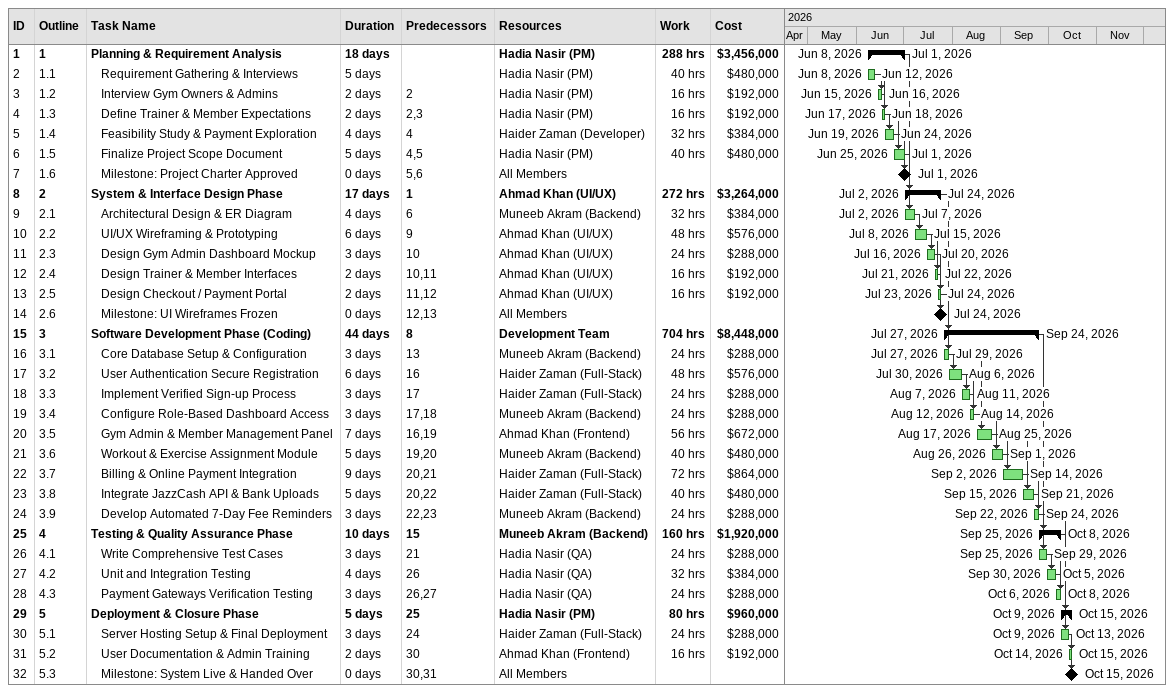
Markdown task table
| ID | WBS | Task | Duration | Start | Finish | Predecessors | Resources | Work (h) | Cost ($) |
|---|---|---|---|---|---|---|---|---|---|
| 1 | 1 | **Planning & Requirement Analysis** | 18d | 2026-06-08 | 2026-07-01 |  | Hadia Nasir (PM) | 288 | 3456000 |
| 2 | 1.1 | Requirement Gathering & Interviews | 5d | 2026-06-08 | 2026-06-12 |  | Hadia Nasir (PM) | 40 | 480000 |
| 3 | 1.2 | Interview Gym Owners & Admins | 2d | 2026-06-15 | 2026-06-16 | 2 | Hadia Nasir (PM) | 16 | 192000 |
| 4 | 1.3 | Define Trainer & Member Expectations | 2d | 2026-06-17 | 2026-06-18 | 2, 3 | Hadia Nasir (PM) | 16 | 192000 |
| 5 | 1.4 | Feasibility Study & Payment Exploration | 4d | 2026-06-19 | 2026-06-24 | 4 | Haider Zaman (Developer) | 32 | 384000 |
| 6 | 1.5 | Finalize Project Scope Document | 5d | 2026-06-25 | 2026-07-01 | 4, 5 | Hadia Nasir (PM) | 40 | 480000 |
| 7 | 1.6 | Milestone: Project Charter Approved | 0d | 2026-07-01 | 2026-07-01 | 5, 6 | All Members |  |  |
| 8 | 2 | **System & Interface Design Phase** | 17d | 2026-07-02 | 2026-07-24 | 1 | Ahmad Khan (UI/UX) | 272 | 3264000 |
| 9 | 2.1 | Architectural Design & ER Diagram | 4d | 2026-07-02 | 2026-07-07 | 6 | Muneeb Akram (Backend) | 32 | 384000 |
| 10 | 2.2 | UI/UX Wireframing & Prototyping | 6d | 2026-07-08 | 2026-07-15 | 9 | Ahmad Khan (UI/UX) | 48 | 576000 |
| 11 | 2.3 | Design Gym Admin Dashboard Mockup | 3d | 2026-07-16 | 2026-07-20 | 10 | Ahmad Khan (UI/UX) | 24 | 288000 |
| 12 | 2.4 | Design Trainer & Member Interfaces | 2d | 2026-07-21 | 2026-07-22 | 10, 11 | Ahmad Khan (UI/UX) | 16 | 192000 |
| 13 | 2.5 | Design Checkout / Payment Portal | 2d | 2026-07-23 | 2026-07-24 | 11, 12 | Ahmad Khan (UI/UX) | 16 | 192000 |
| 14 | 2.6 | Milestone: UI Wireframes Frozen | 0d | 2026-07-24 | 2026-07-24 | 12, 13 | All Members |  |  |
| 15 | 3 | **Software Development Phase (Coding)** | 44d | 2026-07-27 | 2026-09-24 | 8 | Development Team | 704 | 8448000 |
| 16 | 3.1 | Core Database Setup & Configuration | 3d | 2026-07-27 | 2026-07-29 | 13 | Muneeb Akram (Backend) | 24 | 288000 |
| 17 | 3.2 | User Authentication Secure Registration | 6d | 2026-07-30 | 2026-08-06 | 16 | Haider Zaman (Full-Stack) | 48 | 576000 |
| 18 | 3.3 | Implement Verified Sign-up Process | 3d | 2026-08-07 | 2026-08-11 | 17 | Haider Zaman (Full-Stack) | 24 | 288000 |
| 19 | 3.4 | Configure Role-Based Dashboard Access | 3d | 2026-08-12 | 2026-08-14 | 17, 18 | Muneeb Akram (Backend) | 24 | 288000 |
| 20 | 3.5 | Gym Admin & Member Management Panel | 7d | 2026-08-17 | 2026-08-25 | 16, 19 | Ahmad Khan (Frontend) | 56 | 672000 |
| 21 | 3.6 | Workout & Exercise Assignment Module | 5d | 2026-08-26 | 2026-09-01 | 19, 20 | Muneeb Akram (Backend) | 40 | 480000 |
| 22 | 3.7 | Billing & Online Payment Integration | 9d | 2026-09-02 | 2026-09-14 | 20, 21 | Haider Zaman (Full-Stack) | 72 | 864000 |
| 23 | 3.8 | Integrate JazzCash API & Bank Uploads | 5d | 2026-09-15 | 2026-09-21 | 20, 22 | Haider Zaman (Full-Stack) | 40 | 480000 |
| 24 | 3.9 | Develop Automated 7-Day Fee Reminders | 3d | 2026-09-22 | 2026-09-24 | 22, 23 | Muneeb Akram (Backend) | 24 | 288000 |
| 25 | 4 | **Testing & Quality Assurance Phase** | 10d | 2026-09-25 | 2026-10-08 | 15 | Muneeb Akram (Backend) | 160 | 1920000 |
| 26 | 4.1 | Write Comprehensive Test Cases | 3d | 2026-09-25 | 2026-09-29 | 21 | Hadia Nasir (QA) | 24 | 288000 |
| 27 | 4.2 | Unit and Integration Testing | 4d | 2026-09-30 | 2026-10-05 | 26 | Hadia Nasir (QA) | 32 | 384000 |
| 28 | 4.3 | Payment Gateways Verification Testing | 3d | 2026-10-06 | 2026-10-08 | 26, 27 | Hadia Nasir (QA) | 24 | 288000 |
| 29 | 5 | **Deployment & Closure Phase** | 5d | 2026-10-09 | 2026-10-15 | 25 | Hadia Nasir (PM) | 80 | 960000 |
| 30 | 5.1 | Server Hosting Setup & Final Deployment | 3d | 2026-10-09 | 2026-10-13 | 24 | Haider Zaman (Full-Stack) | 24 | 288000 |
| 31 | 5.2 | User Documentation & Admin Training | 2d | 2026-10-14 | 2026-10-15 | 30 | Ahmad Khan (Frontend) | 16 | 192000 |
| 32 | 5.3 | Milestone: System Live & Handed Over | 0d | 2026-10-15 | 2026-10-15 | 30, 31 | All Members |  |  |
